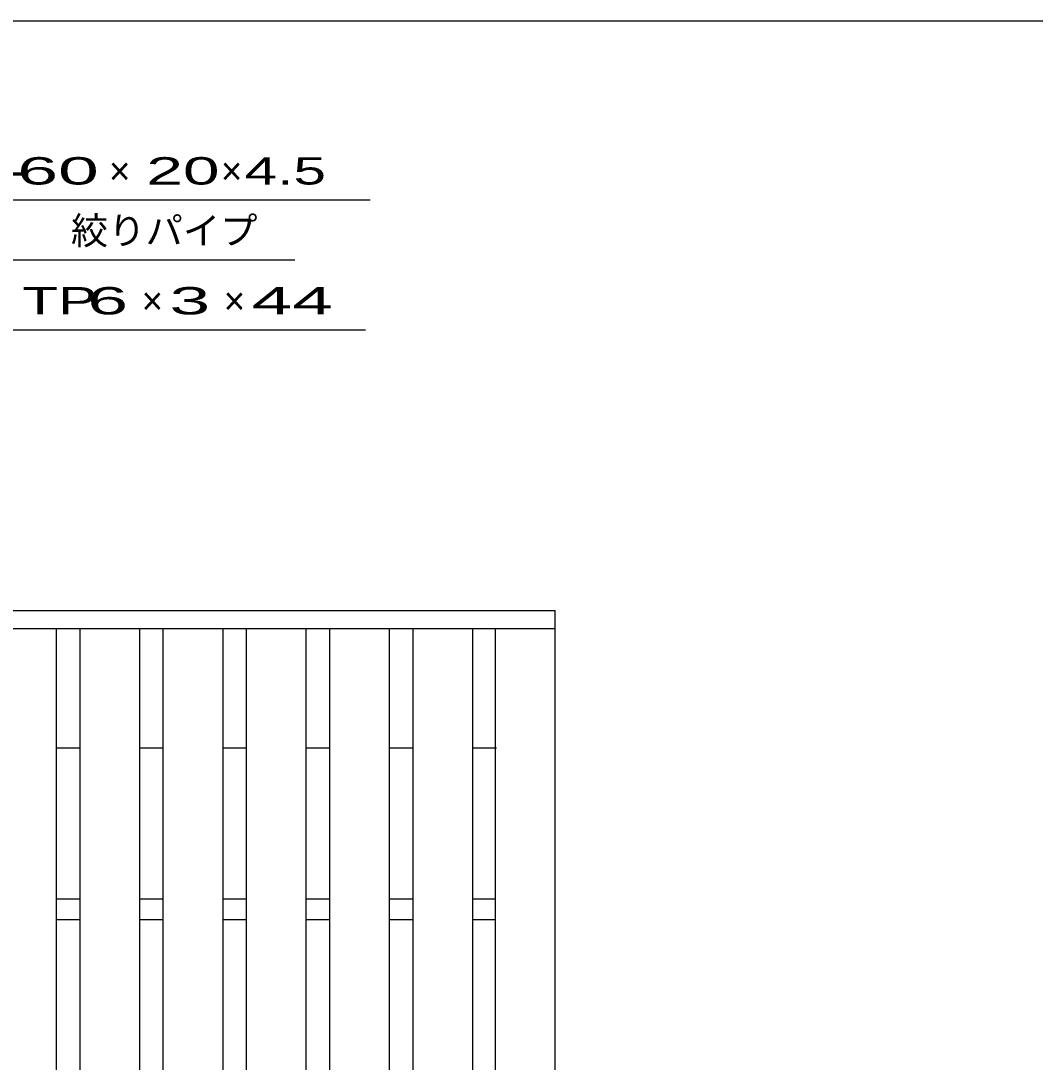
# Model space of a CAD drawing. Units: millimetres, scale not verified. Extents: x -910 to 866, y -641 to 527.
# Drawn here: x -392.5 to -52.7, y 178 to 526.8 of the extents above; entities that cross this region are included whole.
import ezdxf
from ezdxf.enums import TextEntityAlignment as Align

# ---------------------------------------------------------------- set-up
doc = ezdxf.new("R2010")
doc.units = ezdxf.units.MM
doc.header["$LTSCALE"] = 5
for name, color, linetype, lineweight in [('0_2', 150, 'Continuous', 25), ('16', 3, 'Continuous', 25), ('22', 4, 'Continuous', 25)]:
    doc.layers.add(name, color=color, linetype=linetype, lineweight=lineweight)
doc.styles.add('ベクトル', font='')
doc.styles.get('ベクトル').set_extended_font_data('ベクトル')

msp = doc.modelspace()

# ---------------------------------------------------------------- linework, layer by layer
at = {"layer": '0_2'}
msp.add_line((-864.5, 526.75), (865.5, 526.75), dxfattribs=at)
at = {"layer": '16'}
for p, q in [((-707.5, 329.25), (-213.5, 329.25)), ((-213.5, 323.25), (-213.5, 329.25)), ((-707.5, 323.25), (-213.5, 323.25)), ((-400.6, 323.25), (-380.6, 323.25)), ((-380.6, -164.75), (-380.6, 323.25)), ((-372.7, -164.75), (-372.7, 323.25)), ((-372.7, 323.25), (-352.7, 323.25)), ((-352.7, -164.75), (-352.7, 323.25)), ((-344.8, -164.75), (-344.8, 323.25)), ((-344.8, 323.25), (-324.8, 323.25)), ((-324.8, -164.75), (-324.8, 323.25)), ((-316.9, -164.75), (-316.9, 323.25)), ((-316.9, 323.25), (-296.9, 323.25)), ((-296.9, -164.75), (-296.9, 323.25)), ((-289, -164.75), (-289, 323.25)), ((-289, 323.25), (-269, 323.25)), ((-269, -164.75), (-269, 323.25)), ((-261.1, -164.75), (-261.1, 323.25)), ((-261.1, 323.25), (-241.1, 323.25)), ((-241.1, -164.75), (-241.1, 323.25)), ((-233.5, -164.75), (-233.5, 323.25)), ((-233.5, 323.25), (-213.5, 323.25)), ((-213.5, -164.75), (-213.5, 323.25)), ((-380.6, 283.25), (-372.7, 283.25)), ((-352.7, 283.25), (-344.8, 283.25)), ((-324.8, 283.25), (-316.9, 283.25)), ((-296.9, 283.25), (-289, 283.25)), ((-269, 283.25), (-261.1, 283.25)), ((-241.1, 283.25), (-233.2, 283.25)), ((-380.6, 232.75), (-372.7, 232.75)), ((-352.7, 232.75), (-344.8, 232.75)), ((-324.8, 232.75), (-316.9, 232.75)), ((-296.9, 232.75), (-289, 232.75)), ((-269, 232.75), (-261.1, 232.75)), ((-241.1, 232.75), (-233.5, 232.75)), ((-380.6, 225.75), (-372.7, 225.75)), ((-352.7, 225.75), (-344.8, 225.75)), ((-324.8, 225.75), (-316.9, 225.75)), ((-296.9, 225.75), (-289, 225.75)), ((-269, 225.75), (-261.1, 225.75)), ((-241.1, 225.75), (-233.5, 225.75))]:
    msp.add_line(p, q, dxfattribs=at)
at = {"layer": '22'}
for p, q in [((-545.5, 466.75), (-275.5, 466.75)), ((-520.75, 446.75), (-300.75, 446.75)), ((-497.05, 423.25), (-277.05, 423.25))]:
    msp.add_line(p, q, dxfattribs=at)

# ---------------------------------------------------------------- texts
at = {"layer": '22', "color": 2, "style": 'ベクトル'}
for s, width, p in [('NST-', 1.75, (-440.5, 476.5)), (' 60 ', 2, (-400.5, 476.5)), ('20', 1.8, (-350.5, 476.5)), (' 4.5 ', 1.6, (-323, 476.5)), ('TP', 1.6, (-392.05, 433)), (' 6 ', 2, (-377.05, 433)), (' 3 ', 2, (-349.55, 433)), (' 44 ', 2, (-322.05, 433))]:
    msp.add_text(s, height=9.164, dxfattribs=dict(at, width=width)).set_placement(p, align=Align.MIDDLE_LEFT)
for s, p in [('×', (-363, 476.5)), ('×', (-325.5, 476.5)), ('絞りパイプ', (-375.75, 456.5)), ('×', (-352.05, 433)), ('×', (-324.55, 433))]:
    msp.add_text(s, height=9.164, dxfattribs=at).set_placement(p, align=Align.MIDDLE_LEFT)

doc.saveas('drawing.dxf')
